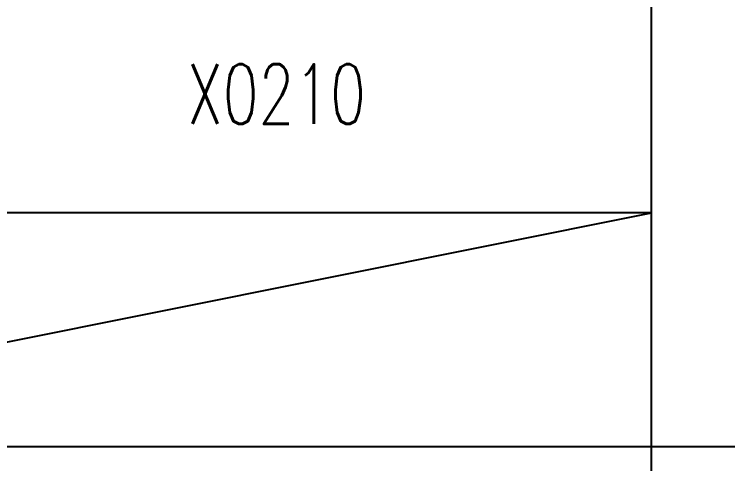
# Model space of a CAD drawing. Extents: x 93518 to 937116, y -359949 to 58022.
# Drawn here: x 841082 to 843220, y -186180 to -184834 of the extents above; entities that cross this region are included whole.
import ezdxf

# ---------------------------------------------------------------- set-up
doc = ezdxf.new("R2010")
doc.units = 0
doc.header["$LTSCALE"] = 1000
doc.header["$MEASUREMENT"] = 0
doc.layers.get('0').update_dxf_attribs({"linetype": 'CONTINUOUS'})
doc.layers.add('PUB_TEXT', color=7, linetype='CONTINUOUS')
doc.styles.add('HZ', font='geditxt.shx', dxfattribs={"width": 0.8, "bigfont": 'dxt.shx'})

# ---------------------------------------------------------------- blocks, each defined once
blk = doc.blocks.new('GEDI_TQ_2012')
at = {"color": 2}
for p, q in [((-90, 0), (-90, 40)), ((-90, 21), (-180, 21)), ((0, 14), (-170, 14))]:
    blk.add_line(p, q, dxfattribs=at)

msp = doc.modelspace()

# ---------------------------------------------------------------- linework, layer by layer
at = {"color": 1}
msp.add_line((839491.4, -186128.9), (842991.4, -185428.9), dxfattribs=at)

# ---------------------------------------------------------------- block references
at = {"xscale": 100, "yscale": 100, "zscale": 100}
msp.add_blockref('GEDI_TQ_2012', (851991.4, -187528.9), dxfattribs=at)

# ---------------------------------------------------------------- texts
at = {"layer": 'PUB_TEXT', "style": 'HZ', "width": 0.7}
msp.add_text('X0210', height=178.56, dxfattribs=at).set_placement((841599.9, -185162.6))

doc.saveas('drawing.dxf')
